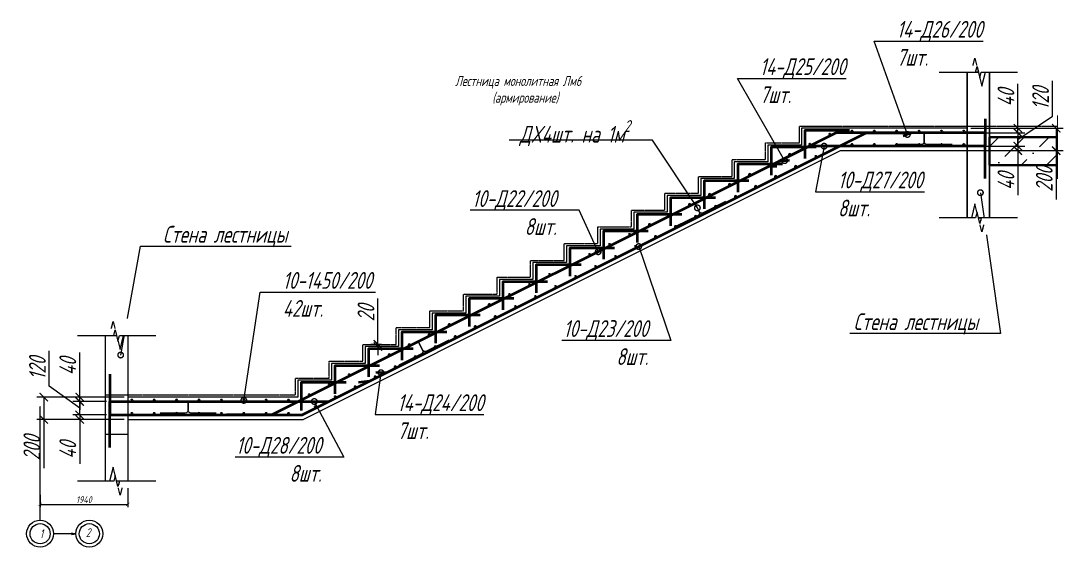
# Model space of a CAD drawing. Header units: millimetres. Extents: x 645 to 249636, y -127504 to 76561.
# Drawn here: x 170127 to 179439, y -28621 to -23922 of the extents above; entities that cross this region are included whole.
import ezdxf
from ezdxf import colors
from ezdxf.entities.mleader import LeaderData, LeaderLine
from ezdxf.math import Vec2, Vec3

# ---------------------------------------------------------------- set-up
doc = ezdxf.new("R2010")
doc.units = ezdxf.units.MM
doc.linetypes.add('JIS_02_1.0', pattern=[2, 1, -1])
doc.linetypes.add('Штрихпунктирная', pattern=[11, 6, -2, 1, -2])
doc.layers.get('Defpoints').update_dxf_attribs({"color": 8})
for name, color, linetype, lineweight in [('монолит', 5, 'Continuous', 50), ('Обозначение', 94, 'Continuous', 25), ('Обозначения', 82, 'Continuous', 25), ('Обозначения @ 20', 82, 'Continuous', 25), ('Обозначения @ 50', 82, 'Continuous', 25), ('Основная', 7, 'Continuous', 60), ('размер', 202, 'Continuous', 15)]:
    doc.layers.add(name, color=color, linetype=linetype, lineweight=lineweight)
doc.layers.add('пол', color=7, linetype='JIS_02_1.0')
doc.styles.get("Standard").update_dxf_attribs({"font": 'simplex.shx', "width": 0.7, "oblique": 15, "height": 3})
doc.dimstyles.new('Default', dxfattribs={"dimtxt": 3, "dimasz": 1.5, "dimexe": 1.25, "dimexo": 0.625, "dimtad": 1, "dimdec": 0, "dimtxsty": 'Standard', "dimblk": 'ARCHTICK', "dimcen": 2.5, "dimadec": 0, "dimazin": 0, "dimtfac": 1, "dimtdec": 0, "dimtmove": 0, "dimatfit": 3, "dimfxl": 1, "dimarcsym": 0})

# ---------------------------------------------------------------- blocks, each defined once
blk = doc.blocks.new('_ArchTick')
at = {"color": 0, "linetype": 'ByBlock', "const_width": 0.15}
blk.add_lwpolyline([(-0.5, -0.5), (0.5, 0.5)], dxfattribs=at)
blk = doc.blocks.new('*D246')
at = {"layer": 'Defpoints', "color": 0, "transparency": 16777216}
for p in [(170652.6, -27280.8), (171082.1, -27280.8), (170922.1, -27320.8)]:
    blk.add_point(p, dxfattribs=at)
at = {"layer": 'Обозначение', "color": 0, "lineweight": -2, "transparency": 16777216}
for p, q in [((170652.6, -27280.8), (170652.6, -26884.1)), ((171050.9, -27280.8), (170590.1, -27280.8)), ((170652.6, -27320.8), (170652.6, -27280.8)), ((170890.9, -27320.8), (170590.1, -27320.8)), ((170652.6, -27320.8), (170652.6, -27395.8))]:
    blk.add_line(p, q, dxfattribs=at)
at = {"layer": 'Обозначение', "color": 0, "lineweight": -2, "transparency": 16777216, "xscale": 75, "yscale": 75, "zscale": 75}
for p, rotation in [((170652.6, -27280.8), 270), ((170652.6, -27320.8), 90)]:
    blk.add_blockref('_ArchTick', p, dxfattribs=dict(at, rotation=rotation))
at = {"layer": 'Обозначение', "color": 0, "transparency": 16777216, "insert": (170546.4, -27007.5), "char_height": 150, "attachment_point": 5, "rotation": 90}
blk.add_mtext('40', dxfattribs=at)
blk = doc.blocks.new('*D247')
at = {"layer": 'Defpoints', "color": 0, "transparency": 16777216}
for p in [(171082.1, -27280.8), (170331.5, -27480.8), (171082.1, -27480.8)]:
    blk.add_point(p, dxfattribs=at)
at = {"layer": 'Обозначение', "color": 0, "lineweight": -2, "transparency": 16777216}
for p, q in [((171050.9, -27280.8), (170269, -27280.8)), ((170331.5, -27280.8), (170331.5, -27480.8)), ((171050.9, -27480.8), (170269, -27480.8)), ((170331.5, -27480.8), (170331.5, -27915.8))]:
    blk.add_line(p, q, dxfattribs=at)
at = {"layer": 'Обозначение', "color": 0, "lineweight": -2, "transparency": 16777216, "xscale": 75, "yscale": 75, "zscale": 75}
for p, rotation in [((170331.5, -27280.8), 90), ((170331.5, -27480.8), 270)]:
    blk.add_blockref('_ArchTick', p, dxfattribs=dict(at, rotation=rotation))
at = {"layer": 'Обозначение', "color": 0, "transparency": 16777216, "insert": (170225.2, -27735.8), "char_height": 150, "attachment_point": 5, "rotation": 90}
blk.add_mtext('200', dxfattribs=at)
blk = doc.blocks.new('*D248')
at = {"layer": 'Defpoints', "color": 0, "transparency": 16777216}
for p in [(170922.1, -27440.8), (170652.6, -27480.8), (170882.1, -27480.8)]:
    blk.add_point(p, dxfattribs=at)
at = {"layer": 'Обозначение', "color": 0, "lineweight": -2, "transparency": 16777216}
for p, q in [((170652.6, -27440.8), (170652.6, -27365.8)), ((170890.9, -27440.8), (170590.1, -27440.8)), ((170652.6, -27440.8), (170652.6, -27480.8)), ((170850.9, -27480.8), (170590.1, -27480.8)), ((170652.6, -27480.8), (170652.6, -27877.4))]:
    blk.add_line(p, q, dxfattribs=at)
at = {"layer": 'Обозначение', "color": 0, "lineweight": -2, "transparency": 16777216, "xscale": 75, "yscale": 75, "zscale": 75}
for p, rotation in [((170652.6, -27440.8), 270), ((170652.6, -27480.8), 90)]:
    blk.add_blockref('_ArchTick', p, dxfattribs=dict(at, rotation=rotation))
at = {"layer": 'Обозначение', "color": 0, "transparency": 16777216, "insert": (170546.4, -27754.1), "char_height": 150, "attachment_point": 5, "rotation": 90}
blk.add_mtext('40', dxfattribs=at)
blk = doc.blocks.new('*D249')
at = {"layer": 'Defpoints', "color": 0, "transparency": 16777216}
for p in [(170652.6, -27320.8), (170922.1, -27320.8), (170922.1, -27440.8)]:
    blk.add_point(p, dxfattribs=at)
at = {"layer": 'Обозначение', "color": 0, "lineweight": -2, "transparency": 16777216}
for p, q in [((170381.2, -27182.3), (170381.2, -26867.2)), ((170652.6, -27380.8), (170381.2, -27182.3)), ((170890.9, -27320.8), (170590.1, -27320.8)), ((170652.6, -27440.8), (170652.6, -27320.8)), ((170890.9, -27440.8), (170590.1, -27440.8))]:
    blk.add_line(p, q, dxfattribs=at)
at = {"layer": 'Обозначение', "color": 0, "lineweight": -2, "transparency": 16777216, "xscale": 75, "yscale": 75, "zscale": 75}
for p, rotation in [((170652.6, -27320.8), 90), ((170652.6, -27440.8), 270)]:
    blk.add_blockref('_ArchTick', p, dxfattribs=dict(at, rotation=rotation))
at = {"layer": 'Обозначение', "color": 0, "transparency": 16777216, "insert": (170274.9, -27024.8), "char_height": 150, "attachment_point": 5, "rotation": 90}
blk.add_mtext('120', dxfattribs=at)
blk = doc.blocks.new('_DotSmall')
at = {"color": 0, "linetype": 'ByBlock', "const_width": 0.5}
blk.add_lwpolyline([(-0.0625, 0, 1), (0.0625, 0, 1)], format="xyb", close=True, dxfattribs=at)
blk = doc.blocks.new('*D263')
at = {"layer": 'Defpoints', "color": 0, "transparency": 16777216}
for p in [(178582.1, -24880.8), (178582.1, -24920.8), (179034.5, -24880.8)]:
    blk.add_point(p, dxfattribs=at)
at = {"layer": 'Обозначение', "color": 0, "lineweight": -2, "transparency": 16777216}
for p, q in [((179034.5, -24880.8), (179034.5, -24484.1)), ((178613.4, -24880.8), (179097, -24880.8)), ((178613.4, -24920.8), (179097, -24920.8)), ((179034.5, -24920.8), (179034.5, -24880.8)), ((179034.5, -24920.8), (179034.5, -24995.8))]:
    blk.add_line(p, q, dxfattribs=at)
at = {"layer": 'Обозначение', "color": 0, "lineweight": -2, "transparency": 16777216, "xscale": 75, "yscale": 75, "zscale": 75}
for p, rotation in [((179034.5, -24880.8), 270), ((179034.5, -24920.8), 90)]:
    blk.add_blockref('_ArchTick', p, dxfattribs=dict(at, rotation=rotation))
at = {"layer": 'Обозначение', "color": 0, "transparency": 16777216, "insert": (178928.2, -24607.5), "char_height": 150, "attachment_point": 5, "rotation": 90}
blk.add_mtext('40', dxfattribs=at)
blk = doc.blocks.new('*D264')
at = {"layer": 'Defpoints', "color": 0, "transparency": 16777216}
for p in [(178582.1, -25040.8), (178582.1, -25080.8), (179034.5, -25080.8)]:
    blk.add_point(p, dxfattribs=at)
at = {"layer": 'Обозначение', "color": 0, "lineweight": -2, "transparency": 16777216}
for p, q in [((178613.4, -25040.8), (179097, -25040.8)), ((179034.5, -25040.8), (179034.5, -24965.8)), ((179034.5, -25040.8), (179034.5, -25080.8)), ((178613.4, -25080.8), (179097, -25080.8)), ((179034.5, -25080.8), (179034.5, -25477.4))]:
    blk.add_line(p, q, dxfattribs=at)
at = {"layer": 'Обозначение', "color": 0, "lineweight": -2, "transparency": 16777216, "xscale": 75, "yscale": 75, "zscale": 75}
for p, rotation in [((179034.5, -25040.8), 270), ((179034.5, -25080.8), 90)]:
    blk.add_blockref('_ArchTick', p, dxfattribs=dict(at, rotation=rotation))
at = {"layer": 'Обозначение', "color": 0, "transparency": 16777216, "insert": (178928.2, -25354.1), "char_height": 150, "attachment_point": 5, "rotation": 90}
blk.add_mtext('40', dxfattribs=at)
blk = doc.blocks.new('*D265')
at = {"layer": 'Defpoints', "color": 0, "transparency": 16777216}
for p in [(178582.1, -24920.8), (178582.1, -25040.8), (179034.5, -25040.8)]:
    blk.add_point(p, dxfattribs=at)
at = {"layer": 'Обозначение', "color": 0, "lineweight": -2, "transparency": 16777216}
for p, q in [((179343.7, -24771.4), (179343.7, -24456.4)), ((179034.5, -24980.8), (179343.7, -24771.4)), ((178613.4, -24920.8), (179097, -24920.8)), ((179034.5, -24920.8), (179034.5, -25040.8)), ((178613.4, -25040.8), (179097, -25040.8))]:
    blk.add_line(p, q, dxfattribs=at)
at = {"layer": 'Обозначение', "color": 0, "lineweight": -2, "transparency": 16777216, "xscale": 75, "yscale": 75, "zscale": 75}
for p, rotation in [((179034.5, -24920.8), 90), ((179034.5, -25040.8), 270)]:
    blk.add_blockref('_ArchTick', p, dxfattribs=dict(at, rotation=rotation))
at = {"layer": 'Обозначение', "color": 0, "transparency": 16777216, "insert": (179237.4, -24613.9), "char_height": 150, "attachment_point": 5, "rotation": 90}
blk.add_mtext('120', dxfattribs=at)
blk = doc.blocks.new('*D266')
at = {"layer": 'Defpoints', "color": 0, "transparency": 16777216}
for p in [(178582.1, -24880.8), (178582.1, -25080.8), (179376.6, -25080.8)]:
    blk.add_point(p, dxfattribs=at)
at = {"layer": 'Обозначение', "color": 0, "lineweight": -2, "transparency": 16777216}
for p, q in [((178613.4, -24880.8), (179439.1, -24880.8)), ((179376.6, -24880.8), (179376.6, -25080.8)), ((178613.4, -25080.8), (179439.1, -25080.8)), ((179376.6, -25080.8), (179376.6, -25515.8))]:
    blk.add_line(p, q, dxfattribs=at)
at = {"layer": 'Обозначение', "color": 0, "lineweight": -2, "transparency": 16777216, "xscale": 75, "yscale": 75, "zscale": 75}
for p, rotation in [((179376.6, -24880.8), 90), ((179376.6, -25080.8), 270)]:
    blk.add_blockref('_ArchTick', p, dxfattribs=dict(at, rotation=rotation))
at = {"layer": 'Обозначение', "color": 0, "transparency": 16777216, "insert": (179270.3, -25335.8), "char_height": 150, "attachment_point": 5, "rotation": 90}
blk.add_mtext('200', dxfattribs=at)
blk = doc.blocks.new('*D267')
at = {"layer": 'Defpoints', "color": 0, "transparency": 16777216}
for p in [(173316.7, -26810.9), (173381.1, -26810.9), (173381.1, -26830.8)]:
    blk.add_point(p, dxfattribs=at)
at = {"layer": 'Обозначение', "color": 0, "lineweight": -2, "transparency": 16777216}
for p, q in [((173316.7, -26810.9), (173316.7, -26400.8)), ((173349.9, -26810.9), (173254.2, -26810.9)), ((173316.7, -26830.8), (173316.7, -26810.9)), ((173349.9, -26830.8), (173254.2, -26830.8)), ((173316.7, -26830.8), (173316.7, -26905.8))]:
    blk.add_line(p, q, dxfattribs=at)
at = {"layer": 'Обозначение', "color": 0, "lineweight": -2, "transparency": 16777216, "xscale": 75, "yscale": 75, "zscale": 75}
for p, rotation in [((173316.7, -26810.9), 270), ((173316.7, -26830.8), 90)]:
    blk.add_blockref('_ArchTick', p, dxfattribs=dict(at, rotation=rotation))
at = {"layer": 'Обозначение', "color": 0, "transparency": 16777216, "insert": (173210.5, -26530.8), "char_height": 150, "attachment_point": 5, "rotation": 90}
blk.add_mtext('20', dxfattribs=at)
blk = doc.blocks.new('*U259')
at = {"layer": 'Основная'}
blk.add_circle((30, 10), 5, dxfattribs=at)
blk = doc.blocks.new('*U260')
at = {"layer": 'Основная', "color": 0, "linetype": 'ByBlock', "lineweight": -2, "transparency": 16777216}
for p in [(190494.1, -19520.8), (190694.1, -19520.8), (190894.1, -19520.8), (191094.1, -19520.8), (191294.1, -19520.8), (191494.1, -19520.8), (196527.6, -21920.8), (196727.6, -21920.8), (196927.6, -21920.8), (197127.6, -21920.8), (197327.6, -21920.8), (197527.6, -21920.8), (197727.6, -21920.8), (197927.6, -21920.8)]:
    blk.add_blockref('*U259', p, dxfattribs=at)
at = {"layer": 'Основная', "color": 0, "linetype": 'ByBlock', "lineweight": -2, "transparency": 16777216, "rotation": 333.434948822922}
for p in [(191691, -19533.9), (191869.9, -19623.3), (192048.8, -19712.8), (192227.7, -19802.2), (192406.6, -19891.6), (192585.5, -19981.1), (192764.3, -20070.5), (192943.2, -20160), (193122.1, -20249.4), (193301, -20338.9), (193479.9, -20428.3), (193658.8, -20517.7), (193837.7, -20607.2), (194016.5, -20696.6), (194195.4, -20786.1), (194374.3, -20875.5), (194553.2, -20965), (194732.1, -21054.4), (194911, -21143.8), (195089.9, -21233.3), (195268.7, -21322.7), (195447.6, -21412.2), (195626.5, -21501.6), (195805.4, -21591), (195984.3, -21680.5), (196163.2, -21769.9), (196342.1, -21859.4)]:
    blk.add_blockref('*U259', p, dxfattribs=at)
blk = doc.blocks.new('*U261')
at = {"layer": 'Основная'}
blk.add_circle((30, 10), 5, dxfattribs=at)
blk = doc.blocks.new('*U262')
at = {"layer": 'Основная', "color": 0, "linetype": 'ByBlock', "lineweight": -2, "transparency": 16777216}
for p in [(190494.1, -19640.8), (190694.1, -19640.8), (190894.1, -19640.8), (191094.1, -19640.8), (191294.1, -19640.8), (191494.1, -19640.8), (196527.6, -22040.8), (196727.6, -22040.8), (196927.6, -22040.8), (197127.6, -22040.8), (197327.6, -22040.8), (197527.6, -22040.8), (197727.6, -22040.8), (197927.6, -22040.8)]:
    blk.add_blockref('*U261', p, dxfattribs=at)
at = {"layer": 'Основная', "color": 0, "linetype": 'ByBlock', "lineweight": -2, "transparency": 16777216, "rotation": 333.434948822922}
for p in [(191637.4, -19641.2), (191816.3, -19730.6), (191995.1, -19820.1), (192174, -19909.5), (192352.9, -19999), (192531.8, -20088.4), (192710.7, -20177.9), (192889.6, -20267.3), (193068.4, -20356.7), (193247.3, -20446.2), (193426.2, -20535.6), (193605.1, -20625.1), (193784, -20714.5), (193962.9, -20804), (194141.8, -20893.4), (194320.6, -20982.8), (194499.5, -21072.3), (194678.4, -21161.7), (194857.3, -21251.2), (195036.2, -21340.6), (195215.1, -21430.1), (195394, -21519.5), (195572.8, -21608.9), (195751.7, -21698.4), (195930.6, -21787.8), (196109.5, -21877.3), (196288.4, -21966.7)]:
    blk.add_blockref('*U261', p, dxfattribs=at)
blk = doc.blocks.new('*U345')
at = {"color": 0, "linetype": 'ByBlock', "lineweight": -2}
for points in [[(0, 5), (-3, 5), (-3, 1.25), (0, 1.25)], [(0, -5), (-3, -5), (-3, -1.25), (0, -1.25)]]:
    blk.add_wipeout(points, dxfattribs=at)
blk.add_wipeout([(-3, -1.25), (0, -1.25), (-2.5, -0.62), (2.5, 0.62), (0, 1.25), (-3, 1.25)], dxfattribs=at)
at = {"color": 0, "linetype": 'ByBlock', "lineweight": -2, "ltscale": 100}
for points in [[(0, 1.25), (0, 5), (0, 7)], [(0, -1.25), (-2.5, -0.62), (2.5, 0.62), (0, 1.25)], [(0, -7), (0, -5), (0, -1.25)]]:
    blk.add_lwpolyline(points, dxfattribs=at)
blk = doc.blocks.new('*U1186')
at = {"layer": 'Обозначения @ 50', "ltscale": 100, "xscale": 50.00000000000002, "yscale": 50.00000000000002, "zscale": 50.00000000000002, "rotation": 270.0000000000001}
blk.add_blockref('*U345', (170982.1, -26730.8), dxfattribs=at)
at = {"layer": 'Обозначения @ 20', "ltscale": 100, "xscale": 20.00000000000001, "yscale": 20.00000000000001, "zscale": 20.00000000000001, "rotation": 270.0000000000001}
blk.add_blockref('*U345', (170982.1, -26730.8), dxfattribs=at)
blk = doc.blocks.new('*U347')
at = {"color": 0, "linetype": 'ByBlock', "lineweight": -2}
for points in [[(0, 5), (-3, 5), (-3, 1.25), (0, 1.25)], [(0, -5), (-3, -5), (-3, -1.25), (0, -1.25)]]:
    blk.add_wipeout(points, dxfattribs=at)
blk.add_wipeout([(-3, -1.25), (0, -1.25), (-2.5, -0.62), (2.5, 0.62), (0, 1.25), (-3, 1.25)], dxfattribs=at)
at = {"color": 0, "linetype": 'ByBlock', "lineweight": -2, "ltscale": 100}
for points in [[(0, 1.25), (0, 5), (0, 7)], [(0, -1.25), (-2.5, -0.62), (2.5, 0.62), (0, 1.25)], [(0, -7), (0, -5), (0, -1.25)]]:
    blk.add_lwpolyline(points, dxfattribs=at)
blk = doc.blocks.new('*U1187')
at = {"layer": 'Обозначения @ 50', "ltscale": 100, "xscale": 50.00000000000002, "yscale": 50.00000000000002, "zscale": 50.00000000000002, "rotation": 90.00000000000007}
blk.add_blockref('*U347', (170982, -28030.8), dxfattribs=at)
at = {"layer": 'Обозначения @ 20', "ltscale": 100, "xscale": 20.00000000000001, "yscale": 20.00000000000001, "zscale": 20.00000000000001, "rotation": 90.00000000000007}
blk.add_blockref('*U347', (170982, -28030.8), dxfattribs=at)
blk = doc.blocks.new('*U1188')
at = {"layer": 'Обозначения @ 50', "ltscale": 100, "xscale": 50.00000000000002, "yscale": 50.00000000000002, "zscale": 50.00000000000002, "rotation": 270.0000000000001}
blk.add_blockref('*U345', (178682.1, -24380.8), dxfattribs=at)
at = {"layer": 'Обозначения @ 20', "ltscale": 100, "xscale": 20.00000000000001, "yscale": 20.00000000000001, "zscale": 20.00000000000001, "rotation": 270.0000000000001}
blk.add_blockref('*U345', (178682.1, -24380.8), dxfattribs=at)
blk = doc.blocks.new('*U1189')
at = {"layer": 'Обозначения @ 50', "ltscale": 100, "xscale": 50.00000000000002, "yscale": 50.00000000000002, "zscale": 50.00000000000002, "rotation": 90.00000000000007}
blk.add_blockref('*U347', (178682, -25680.8), dxfattribs=at)
at = {"layer": 'Обозначения @ 20', "ltscale": 100, "xscale": 20.00000000000001, "yscale": 20.00000000000001, "zscale": 20.00000000000001, "rotation": 90.00000000000007}
blk.add_blockref('*U347', (178682, -25680.8), dxfattribs=at)
blk = doc.blocks.new('_Open')
at = {"color": 0, "linetype": 'ByBlock', "lineweight": -2}
for p, q in [((-1, 0.17), (0, 0)), ((-1, -0.17), (0, 0)), ((0, 0), (-1, 0))]:
    blk.add_line(p, q, dxfattribs=at)
blk = doc.blocks.new('*D1074')
at = {"layer": 'Defpoints', "color": 0, "transparency": 16777216}
for p in [(171082.1, -28080.8), (170298.8, -28142.5), (171082.1, -28239.4)]:
    blk.add_point(p, dxfattribs=at)
at = {"layer": 'Обозначение', "color": 0, "lineweight": -2, "transparency": 16777216}
for p, q in [((171082.1, -28093.3), (171082.1, -28264.4)), ((170298.8, -28155), (170298.8, -28264.4)), ((170298.8, -28239.4), (171082.1, -28239.4))]:
    blk.add_line(p, q, dxfattribs=at)
at = {"layer": 'Обозначение', "color": 0, "lineweight": -2, "transparency": 16777216, "xscale": 30, "yscale": 30, "zscale": 30, "rotation": 180}
blk.add_blockref('_ArchTick', (170298.8, -28239.4), dxfattribs=at)
at = {"layer": 'Обозначение', "color": 0, "lineweight": -2, "transparency": 16777216, "xscale": 30, "yscale": 30, "zscale": 30}
blk.add_blockref('_ArchTick', (171082.1, -28239.4), dxfattribs=at)
at = {"layer": 'Обозначение', "color": 0, "transparency": 16777216, "insert": (170690.4, -28196.9), "char_height": 60, "attachment_point": 5}
blk.add_mtext('1940', dxfattribs=at)

msp = doc.modelspace()

# ---------------------------------------------------------------- hatches: boundary and pattern name
h = msp.add_hatch()
h.set_pattern_fill('ANSI36', color=256, scale=50)
h.set_pattern_definition([(45, (-76665805.89, 51476861.35), (84.18990114, 308.69630416), [396.875, -79.375, 0, -79.375])])
h.paths.add_polyline_path([(179388.9, -25211.055), (179388.9, -24961.055), (178782.039, -24961.055), (178782.039, -25211.055)])

# ---------------------------------------------------------------- linework, layer by layer
at = {"layer": 'Defpoints'}
for points in [[(171082.113, -27320.783), (172611.365, -27320.783), (177411.365, -24920.783), (178582.109, -24920.783)], [(171082.113, -27440.783), (172639.693, -27440.783), (177439.693, -25040.783), (178582.109, -25040.783)], [(171082.113, -27480.783), (172649.136, -27480.783), (177449.136, -25080.783), (178582.109, -25080.783)]]:
    msp.add_lwpolyline(points, dxfattribs=at)
at = {"layer": 'монолит', "ltscale": 5}
msp.add_lwpolyline([(179388.9, -25211.055), (178782.039, -25211.055), (178782.039, -25211.055), (178782.039, -24961.055), (179388.9, -24961.055)], dxfattribs=at)
at = {"layer": 'Обозначение'}
for p, q in [((178582.109, -24860.783), (178782.109, -24860.783)), ((170882.113, -27260.852), (171082.113, -27260.852))]:
    msp.add_line(p, q, dxfattribs=at)
at = {"layer": 'Обозначение', "linetype": 'Штрихпунктирная', "ltscale": 0.5}
msp.add_line((170298.772, -28381.017), (170298.772, -27361.26), dxfattribs=at)
at = {"layer": 'Обозначение'}
for points in [[(178582.109, -24380.783), (178782.109, -24380.783), (178782.109, -25680.783), (178582.109, -25680.783)], [(178782.109, -24380.783), (178582.109, -24380.783), (178582.109, -25680.783), (178782.109, -25680.783)], [(170882.113, -26730.783), (171082.113, -26730.783), (171082.113, -28030.783), (170882.113, -28030.783)]]:
    msp.add_lwpolyline(points, close=True, dxfattribs=at)
at = {"layer": 'Обозначение', "color": 6}
msp.add_lwpolyline([(177101.231, -24880.783), (177101.231, -25030.783), (176801.231, -25030.783), (176801.231, -25180.783), (176501.231, -25180.783), (176501.231, -25330.783), (176201.97, -25330.783), (176201.97, -25480.783), (175901.97, -25480.783), (175901.97, -25630.783), (175601.97, -25630.783), (175601.97, -25780.783), (175301.97, -25780.783), (175301.97, -25930.783), (175001.97, -25930.783), (175001.97, -26080.783), (174701.97, -26080.783), (174701.97, -26230.783), (174401.97, -26230.783), (174401.97, -26380.783), (174101.97, -26380.783), (174101.97, -26530.783), (173801.97, -26530.783), (173801.97, -26680.783), (173501.97, -26680.783), (173501.97, -26830.783), (173201.97, -26830.783), (173201.97, -26980.783), (172901.97, -26980.783), (172901.97, -27130.783), (172601.97, -27130.783), (172601.97, -27280.783), (171082.113, -27280.783), (171082.113, -27480.783), (172649.184, -27480.783), (177448.443, -25080.783), (178582.109, -25080.782), (178582.109, -24880.783), (177101.231, -24880.783)], dxfattribs=at)
at = {"layer": 'Обозначение'}
for points in [[(178582.109, -25080.783), (178782.109, -25080.783)], [(170882.113, -27610.852), (171082.113, -27610.852)]]:
    msp.add_lwpolyline(points, dxfattribs=at)
for centre, radius in [((170298.772, -28501.017), 120), ((170738.772, -28501.017), 120), ((170298.772, -28501.017), 90), ((170738.772, -28501.017), 90)]:
    msp.add_circle(centre, radius, dxfattribs=at)
at = {"layer": 'Основная'}
for points in [[(178742.109, -24795.783), (178742.109, -25040.783), (178582.109, -25040.783), (177171.261, -25040.783), (176808.987, -25221.842), (176879.668, -25219.81)], [(177531.231, -24900.783), (177131.231, -24900.783), (177131.231, -25150.783)], [(177231.231, -25050.783), (176831.231, -25050.783), (176831.231, -25300.783)], [(176931.231, -25200.783), (176531.231, -25200.783), (176531.231, -25450.783)], [(176631.97, -25350.783), (176231.97, -25350.783), (176231.97, -25600.783)], [(176331.97, -25500.783), (175931.97, -25500.783), (175931.97, -25750.783)], [(176031.97, -25650.783), (175631.97, -25650.783), (175631.97, -25900.783)], [(175731.97, -25800.783), (175331.97, -25800.783), (175331.97, -26050.783)], [(175431.97, -25950.783), (175031.97, -25950.783), (175031.97, -26200.783)], [(175131.97, -26100.783), (174731.97, -26100.783), (174731.97, -26350.783)], [(174831.97, -26250.783), (174431.97, -26250.783), (174431.97, -26500.783)], [(174531.97, -26400.783), (174131.97, -26400.783), (174131.97, -26650.783)], [(174231.97, -26550.783), (173831.97, -26550.783), (173831.97, -26800.783)], [(173931.97, -26700.783), (173531.97, -26700.783), (173531.97, -26950.783)], [(173631.97, -26850.783), (173231.97, -26850.783), (173231.97, -27100.783)], [(173331.97, -27000.783), (172931.97, -27000.783), (172931.97, -27250.783)], [(170922.113, -27075.783), (170922.113, -27320.783), (171082.113, -27320.783), (172879.693, -27320.783), (173241.936, -27139.662), (173143.692, -27152.178)], [(173031.97, -27150.783), (172631.97, -27150.783), (172631.97, -27400.783)]]:
    msp.add_lwpolyline(points, dxfattribs=at)
at = {"layer": 'Основная', "color": 140}
msp.add_lwpolyline([(170922.113, -27195.783), (170922.113, -27440.783), (171082.113, -27440.783), (172639.693, -27440.783), (177679.693, -24920.783), (178084.693, -24920.783)], dxfattribs=at)
at = {"layer": 'Основная', "color": 20}
msp.add_lwpolyline([(178742.109, -25165.783), (178742.109, -24920.783), (178582.109, -24920.783), (177411.365, -24920.783), (172369.189, -27440.783), (171964.189, -27440.783)], dxfattribs=at)
at = {"layer": 'Основная', "color": 190}
msp.add_lwpolyline([(172234.693, -27440.783), (172639.693, -27440.783), (177679.693, -24920.783), (178084.693, -24920.783), (178010.264, -24951.671)], dxfattribs=at)
at = {"layer": 'Основная', "color": 230}
for points in [[(178742.109, -25330.783), (178742.109, -24920.783), (178582.109, -24920.783), (177411.365, -24920.783), (176901.497, -25175.607), (176992.812, -25164.887)], [(170922.113, -27730.783), (170922.113, -27320.783), (171082.113, -27320.783), (172879.693, -27320.783), (173389.516, -27065.871), (173299.033, -27060.5)]]:
    msp.add_lwpolyline(points, dxfattribs=at)
at = {"layer": 'Основная', "lineweight": 30}
for points in [[(178447.727, -25025.811), (178222.727, -25025.811, -0.41421356), (178197.727, -25000.811), (178197.727, -24925.811), (178197.727, -25000.811, -0.41421356), (178172.727, -25025.811), (177947.727, -25025.811)], [(176422.665, -25535.822), (176221.419, -25636.445, -0.41421356), (176187.878, -25625.264), (176154.337, -25558.182), (176187.878, -25625.264, -0.41421356), (176176.698, -25658.805), (175975.452, -25759.428)], [(173951.247, -26771.531), (173750, -26872.154, -0.41421356), (173716.459, -26860.974), (173682.918, -26793.892), (173716.459, -26860.974, -0.41421356), (173705.279, -26894.515), (173504.033, -26995.138)], [(171871.172, -27423.748), (171646.172, -27423.748, -0.41421356), (171621.172, -27398.748), (171621.172, -27323.748), (171621.172, -27398.748, -0.41421356), (171596.172, -27423.748), (171371.172, -27423.748)]]:
    msp.add_lwpolyline(points, format="xyb", dxfattribs=at)
at = {"layer": 'пол'}
for points in [[(171081.182, -27260.782), (172581.921, -27260.782), (172581.921, -27110.852), (172881.921, -27110.852), (172881.921, -26960.852), (173181.921, -26960.852), (173181.921, -26810.852), (173481.182, -26810.852), (173481.182, -26660.852), (173781.182, -26660.852), (173781.182, -26510.852), (174081.182, -26510.852), (174081.182, -26360.852), (174381.182, -26360.852), (174381.182, -26210.852), (174681.182, -26210.852), (174681.182, -26060.852), (174981.182, -26060.852), (174981.182, -25910.852), (175281.182, -25910.852), (175281.182, -25760.852), (175581.182, -25760.852), (175581.182, -25610.852), (175881.182, -25610.852), (175881.182, -25460.852), (176181.182, -25460.852), (176181.182, -25310.852), (176481.182, -25310.852), (176481.182, -25160.852), (176781.182, -25160.852), (176781.182, -25010.852), (177082.109, -25010.852), (177082.183, -24860.852), (178582.109, -24860.852)], [(178782.109, -24860.782), (179388.9, -24860.782)]]:
    msp.add_lwpolyline(points, dxfattribs=at)
at = {"layer": 'размер', "ltscale": 0.05}
msp.add_line((179388.9, -25333.78), (179388.9, -24767.21), dxfattribs=at)

# ---------------------------------------------------------------- block references
at = {"layer": 'Основная', "xscale": -1}
for name in ['*U260', '*U262']:
    msp.add_blockref(name, (369076.228, -5400), dxfattribs=at)

# ---------------------------------------------------------------- texts
at = {"layer": 'Обозначение', "attachment_point": 1}
for s, width, insert, char_height in [('\\pi382.14;Лестница монолитная Лм6\\P\\pi712.93671;(армирование)', 2131.95037, (173625.465, -24413.174), 90), ('1', 270.73167, (170296.219, -28460.572), 80), ('2', 270.73167, (170707.253, -28451.852), 80)]:
    msp.add_mtext_dynamic_manual_height_columns(s, width=width, gutter_width=300, heights=[0], dxfattribs=dict(at, insert=insert, char_height=char_height))

# ---------------------------------------------------------------- dimensions: what is measured, and where the dimension line sits
at = {"layer": 'Обозначение'}
dim = msp.add_linear_dim(base=(179034.459, -25040.783), p1=(178582.109, -24920.783), p2=(178582.109, -25040.783), angle=90, dimstyle='Default', override={"dimtmove": 1}, dxfattribs=at)
dim.commit()
dim.dimension.update_dxf_attribs({"geometry": '*D265', "text_midpoint": (179343.686, -24740.189), "dimtype": 160})
for base, p1, p2, picture, middle in [((179034.459, -24880.783), (178582.109, -24920.783), (178582.109, -24880.783), '*D263', (178928.209, -24607.464)), ((179376.594, -25080.783), (178582.109, -24880.783), (178582.109, -25080.783), '*D266', (179270.344, -25335.801)), ((179034.459, -25080.783), (178582.109, -25040.783), (178582.109, -25080.783), '*D264', (178928.209, -25354.103)), ((173316.713, -26810.852), (173381.116, -26830.783), (173381.116, -26810.852), '*D267', (173210.463, -26530.834)), ((170652.614, -27280.783), (170922.113, -27320.783), (171082.113, -27280.783), '*D246', (170546.364, -27007.464)), ((170331.472, -27480.783), (171082.113, -27280.783), (171082.113, -27480.783), '*D247', (170225.222, -27735.801)), ((170652.614, -27480.783), (170922.113, -27440.783), (170882.113, -27480.783), '*D248', (170546.364, -27754.103))]:
    dim = msp.add_linear_dim(base=base, p1=p1, p2=p2, angle=90, dimstyle='Default', dxfattribs=at)
    dim.commit()
    dim.dimension.update_dxf_attribs({"geometry": picture, "text_midpoint": middle})
dim = msp.add_linear_dim(base=(170652.614, -27320.783), p1=(170922.113, -27440.783), p2=(170922.113, -27320.783), angle=90, dimstyle='Default', dxfattribs=at)
dim.commit()
dim.dimension.update_dxf_attribs({"geometry": '*D249', "text_midpoint": (170381.173, -27151.028), "dimtype": 160})

# ---------------------------------------------------------------- leaders
ml = msp.add_multileader_mtext('Standard', dxfattribs=at)
ml.set_content('14-Д26/200^J7шт.', color=256)
ml.set_leader_properties()
ml.set_arrow_properties(name='DOTSMALL')
ml.build(insert=Vec2(0, 0))
ml.multileader.update_dxf_attribs({"text_left_attachment_type": 6, "text_right_attachment_type": 6, "dogleg_length": 2, "arrow_head_size": 100, "scale": 50})
ctx = ml.context
ctx.base_point, ctx.scale, ctx.char_height, ctx.arrow_head_size, ctx.landing_gap_size, ctx.plane_origin = Vec3(177852.007, -24102.36), 50, 150, 100, 100, Vec3(179222.638, -25221.414)
ctx.left_attachment, ctx.right_attachment = 6, 6
notes = []
notes.append((ctx, [(1, (1, 1, 0), (177752.007, -24102.36), (1, 0), 100, [(0, [(178047.479, -24936.227)], 0, [])])]))
ctx.mtext.insert, ctx.mtext.flow_direction = Vec3(177952.007, -23922.36), 5
ml = msp.add_multileader_mtext('Standard', dxfattribs=at)
ml.set_content('14-Д25/200^J7шт.', color=256)
ml.set_leader_properties()
ml.set_arrow_properties(name='DOTSMALL')
ml.build(insert=Vec2(0, 0))
ml.multileader.update_dxf_attribs({"text_left_attachment_type": 6, "text_right_attachment_type": 6, "dogleg_length": 2, "arrow_head_size": 100, "scale": 50})
ctx = ml.context
ctx.base_point, ctx.scale, ctx.char_height, ctx.arrow_head_size, ctx.landing_gap_size, ctx.plane_origin = Vec3(176628.722, -24435.756), 50, 150, 100, 100, Vec3(176307.025, -25126.382)
ctx.left_attachment, ctx.right_attachment = 6, 6
notes.append((ctx, [(1, (1, 1, 0), (176528.722, -24435.756), (1, 0), 100, [(0, [(176950.986, -25169.797)], 0, [])])]))
ctx.mtext.insert, ctx.mtext.flow_direction = Vec3(176728.722, -24255.756), 5
ml = msp.add_multileader_mtext('Standard', dxfattribs=at)
ml.set_content('\\A1;ДX4шт. на 1м{\\H0.7x;\\S2^ ;}', color=256)
ml.set_leader_properties()
ml.set_arrow_properties(name='DOTSMALL')
ml.build(insert=Vec2(0, 0))
ml.multileader.update_dxf_attribs({"text_left_attachment_type": 6, "text_right_attachment_type": 6, "dogleg_length": 2, "arrow_head_size": 100, "scale": 50})
ctx = ml.context
ctx.base_point, ctx.scale, ctx.char_height, ctx.arrow_head_size, ctx.landing_gap_size, ctx.plane_origin = Vec3(174178.064, -24988.054), 50, 150, 100, 100, Vec3(176685.424, -25348.659)
ctx.left_attachment, ctx.right_attachment, ctx.text_align_type = 6, 6, 2
notes.append((ctx, [(0, (1, 1, 0), (175770.791, -24988.054), (-1, 0), 100, [(0, [(176171.108, -25591.723)], 0, [])])]))
ctx.mtext.insert, ctx.mtext.alignment, ctx.mtext.flow_direction = Vec3(175570.791, -24808.054), 3, 5
ml = msp.add_multileader_mtext('Standard', dxfattribs=at)
ml.set_content('10-Д27/200^J8шт.', color=256)
ml.set_leader_properties()
ml.set_arrow_properties(name='DOTSMALL')
ml.build(insert=Vec2(0, 0))
ml.multileader.update_dxf_attribs({"text_left_attachment_type": 6, "text_right_attachment_type": 6, "dogleg_length": 2, "arrow_head_size": 100, "scale": 50})
ctx = ml.context
ctx.base_point, ctx.scale, ctx.char_height, ctx.arrow_head_size, ctx.landing_gap_size, ctx.plane_origin = Vec3(177327.204, -25447.722), 50, 150, 100, 100, Vec3(177374.589, -24997.368)
ctx.left_attachment, ctx.right_attachment = 6, 6
notes.append((ctx, [(1, (1, 1, 0), (177227.204, -25447.722), (1, 0), 100, [(0, [(177303.388, -25040.783)], 0, [])])]))
ctx.mtext.insert, ctx.mtext.flow_direction = Vec3(177427.204, -25267.722), 5
ml = msp.add_multileader_mtext('Standard', dxfattribs=at)
ml.set_content('10-Д22/200^J8шт.', color=256)
ml.set_leader_properties()
ml.set_arrow_properties(name='DOTSMALL')
ml.build(insert=Vec2(0, 0))
ml.multileader.update_dxf_attribs({"text_left_attachment_type": 6, "text_right_attachment_type": 6, "dogleg_length": 2, "arrow_head_size": 100, "scale": 50})
ctx = ml.context
ctx.base_point, ctx.scale, ctx.char_height, ctx.arrow_head_size, ctx.landing_gap_size, ctx.plane_origin = Vec3(173801.368, -25613.547), 50, 150, 100, 100, Vec3(175295.516, -26067.161)
ctx.left_attachment, ctx.right_attachment, ctx.text_align_type = 6, 6, 2
notes.append((ctx, [(1, (1, 1, 0), (175113.905, -25613.547), (-1, 0), 100, [(0, [(175285.055, -25983.479)], 0, [])])]))
ctx.mtext.insert, ctx.mtext.alignment, ctx.mtext.flow_direction = Vec3(174913.905, -25433.547), 3, 5
ml = msp.add_multileader_mtext('Standard', dxfattribs=at)
ml.set_content('Стена лестницы', color=256)
ml.set_leader_properties()
ml.set_arrow_properties(name='DOTSMALL')
ml.build(insert=Vec2(0, 0))
ml.multileader.update_dxf_attribs({"text_left_attachment_type": 6, "text_right_attachment_type": 6, "dogleg_length": 2, "arrow_head_size": 100, "scale": 50})
ctx = ml.context
ctx.base_point, ctx.scale, ctx.char_height, ctx.arrow_head_size, ctx.landing_gap_size, ctx.plane_origin = Vec3(177191.566, -26712.711), 50, 150, 100, 100, Vec3(178700.713, -25372.385)
ctx.left_attachment, ctx.right_attachment, ctx.text_align_type = 6, 6, 2
notes.append((ctx, [(0, (1, 1, 0), (178878.791, -26712.711), (-1, 0), 100, [(0, [(178699.746, -25455.988)], 0, [])])]))
ctx.mtext.insert, ctx.mtext.alignment, ctx.mtext.flow_direction = Vec3(178678.791, -26532.711), 3, 5
ml = msp.add_multileader_mtext('Standard', dxfattribs=at)
ml.set_content('Стена лестницы', color=256)
ml.set_leader_properties()
ml.set_arrow_properties(name='DOTSMALL')
ml.build(insert=Vec2(0, 0))
ml.multileader.update_dxf_attribs({"text_left_attachment_type": 6, "text_right_attachment_type": 6, "dogleg_length": 2, "arrow_head_size": 100, "scale": 50})
ctx = ml.context
ctx.base_point, ctx.scale, ctx.char_height, ctx.arrow_head_size, ctx.landing_gap_size, ctx.plane_origin = Vec3(171296.127, -25932.55), 50, 150, 100, 100, Vec3(170972.686, -26809.798)
ctx.left_attachment, ctx.right_attachment = 6, 6
notes.append((ctx, [(0, (1, 1, 0), (171196.127, -25932.55), (1, 0), 100, [(0, [(171018.688, -26905.545)], 0, [])])]))
ctx.mtext.insert, ctx.mtext.flow_direction = Vec3(171396.127, -25752.55), 5
ml = msp.add_multileader_mtext('Standard', dxfattribs=at)
ml.set_content('10-Д23/200^J8шт.', color=256)
ml.set_leader_properties()
ml.set_arrow_properties(name='DOTSMALL')
ml.build(insert=Vec2(0, 0))
ml.multileader.update_dxf_attribs({"text_left_attachment_type": 6, "text_right_attachment_type": 6, "dogleg_length": 2, "arrow_head_size": 100, "scale": 50})
ctx = ml.context
ctx.base_point, ctx.scale, ctx.char_height, ctx.arrow_head_size, ctx.landing_gap_size, ctx.plane_origin = Vec3(174620.015, -26774.462), 50, 150, 100, 100, Vec3(175743.371, -25973.616)
ctx.left_attachment, ctx.right_attachment, ctx.text_align_type = 6, 6, 2
notes.append((ctx, [(1, (1, 1, 0), (175932.552, -26774.462), (-1, 0), 100, [(0, [(175647.037, -25937.111)], 0, [])])]))
ctx.mtext.insert, ctx.mtext.alignment, ctx.mtext.flow_direction = Vec3(175732.552, -26594.462), 3, 5
ml = msp.add_multileader_mtext('Standard', dxfattribs=at)
ml.set_content('10-1450/200^J42шт.', color=256)
ml.set_leader_properties()
ml.set_arrow_properties(name='DOTSMALL')
ml.build(insert=Vec2(0, 0))
ml.multileader.update_dxf_attribs({"text_left_attachment_type": 6, "text_right_attachment_type": 6, "dogleg_length": 2, "arrow_head_size": 100, "scale": 50})
ctx = ml.context
ctx.base_point, ctx.scale, ctx.char_height, ctx.arrow_head_size, ctx.landing_gap_size, ctx.plane_origin = Vec3(172366.293, -26344.41), 50, 150, 100, 100, Vec3(172118.672, -27310.783)
ctx.left_attachment, ctx.right_attachment = 6, 6
notes.append((ctx, [(0, (1, 1, 0), (172266.293, -26344.41), (1, 0), 100, [(0, [(172118.672, -27310.783)], 0, [])])]))
ctx.mtext.insert, ctx.mtext.flow_direction = Vec3(172466.293, -26164.41), 5
ml = msp.add_multileader_mtext('Standard', dxfattribs=at)
ml.set_content('14-Д24/200^J7шт.', color=256)
ml.set_leader_properties()
ml.set_arrow_properties(name='DOTSMALL')
ml.build(insert=Vec2(0, 0))
ml.multileader.update_dxf_attribs({"text_left_attachment_type": 6, "text_right_attachment_type": 6, "dogleg_length": 2, "arrow_head_size": 100, "scale": 50})
ctx = ml.context
ctx.base_point, ctx.scale, ctx.char_height, ctx.arrow_head_size, ctx.landing_gap_size, ctx.plane_origin = Vec3(173390.972, -27436.223), 50, 150, 100, 100, Vec3(173158.617, -27068.853)
ctx.left_attachment, ctx.right_attachment = 6, 6
notes.append((ctx, [(1, (1, 1, 0), (173290.972, -27436.223), (1, 0), 100, [(0, [(173344.275, -27063.186)], 0, [])])]))
ctx.mtext.insert, ctx.mtext.flow_direction = Vec3(173490.972, -27256.223), 5
ml = msp.add_multileader_mtext('Standard', dxfattribs=at)
ml.set_content('10-Д28/200^J8шт.', color=256)
ml.set_leader_properties()
ml.set_arrow_properties(name='DOTSMALL')
ml.build(insert=Vec2(0, 0))
ml.multileader.update_dxf_attribs({"text_left_attachment_type": 6, "text_right_attachment_type": 6, "dogleg_length": 2, "arrow_head_size": 100, "scale": 50})
ctx = ml.context
ctx.base_point, ctx.scale, ctx.char_height, ctx.arrow_head_size, ctx.landing_gap_size, ctx.plane_origin = Vec3(171700.491, -27817.134), 50, 150, 100, 100, Vec3(172071.852, -27277.363)
ctx.left_attachment, ctx.right_attachment, ctx.text_align_type = 6, 6, 2
notes.append((ctx, [(0, (1, 1, 0), (173013.028, -27817.134), (-1, 0), 100, [(0, [(172748.814, -27320.783)], 0, [])])]))
ctx.mtext.insert, ctx.mtext.alignment, ctx.mtext.flow_direction = Vec3(172813.028, -27637.134), 3, 5
ml = msp.add_multileader_mtext('Standard', dxfattribs=at)
ml.set_content('', color=256)
ml.set_leader_properties()
ml.set_arrow_properties(name='OPEN')
ml.build(insert=Vec2(0, 0))
ml.multileader.update_dxf_attribs({"text_left_attachment_type": 6, "text_right_attachment_type": 6, "dogleg_length": 2, "arrow_head_size": 40, "scale": 100})
ctx = ml.context
ctx.base_point, ctx.scale, ctx.char_height, ctx.arrow_head_size, ctx.landing_gap_size, ctx.plane_origin = Vec3(170377.529, -28501.017), 100, 60, 40, 40, Vec3(170618.772, -28501.017)
ctx.left_attachment, ctx.right_attachment, ctx.text_align_type = 6, 6, 2
notes.append((ctx, [(0, (1, 1, 0), (170486.099, -28501.017), (-1, 0), 28.57, [(0, [(170618.772, -28501.017)], 0, [])])]))
ctx.mtext.insert, ctx.mtext.alignment, ctx.mtext.flow_direction = Vec3(170417.529, -28441.017), 3, 5
for ctx, leaders in notes:
    for number, flags, end, landing, length, lines in leaders:
        leader = LeaderData()
        leader.index, (leader.has_last_leader_line, leader.has_dogleg_vector, leader.attachment_direction) = number, flags
        leader.last_leader_point, leader.dogleg_vector, leader.dogleg_length = Vec3(end), Vec3(landing), length
        for number, points, colour, breaks in lines:
            line = LeaderLine()
            line.index, line.vertices, line.color, line.breaks = number, Vec3.list(points), colors.encode_raw_color(colour), breaks
            leader.lines.append(line)
        ctx.leaders.append(leader)

# ---------------------------------------------------------------- next in the draw order: block references
at = {"layer": 'Обозначения'}
for name in ['*U1188', '*U1189', '*U1186', '*U1187']:
    msp.add_blockref(name, (0, 0), dxfattribs=at)

# ---------------------------------------------------------------- next in the draw order: dimensions: what is measured, and where the dimension line sits
at = {"layer": 'Обозначение'}
dim = msp.add_linear_dim(base=(171082.113, -28239.449), p1=(170298.772, -28142.528), p2=(171082.113, -28080.783), text='1940', dimstyle='Default', dxfattribs=at)
dim.commit()
dim.dimension.update_dxf_attribs({"geometry": '*D1074', "text_midpoint": (170690.442, -28196.949)})

doc.saveas('drawing.dxf')
